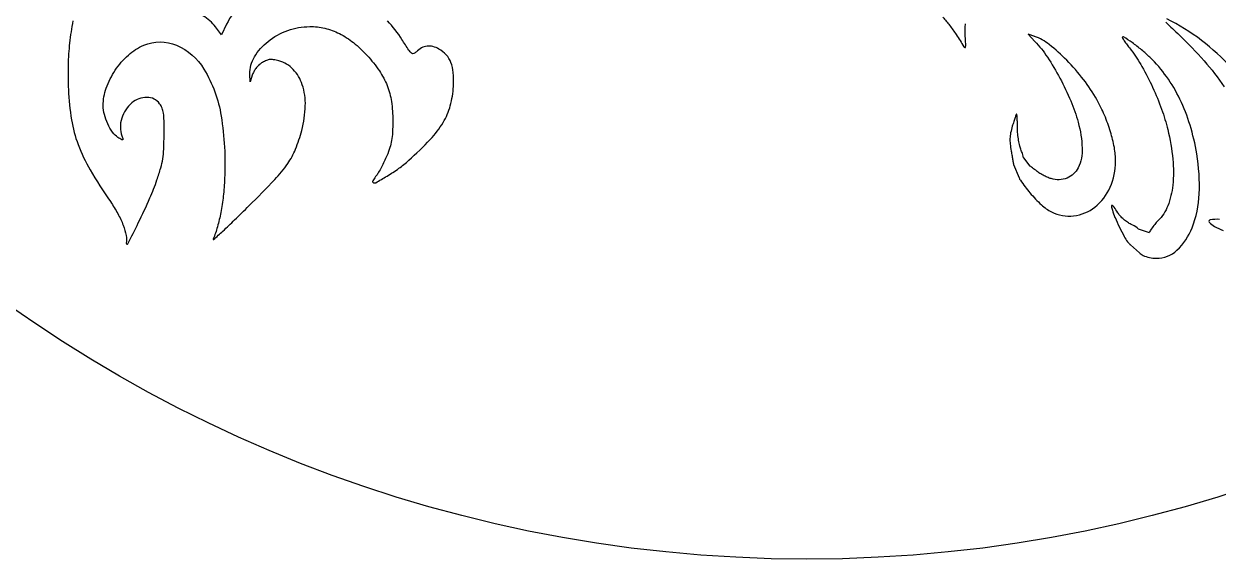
# Model space of a CAD drawing. Header units: millimetres. Extents: x 0 to 22, y 0 to 22.
# Drawn here: x 4.76 to 14.27, y 0 to 4.26 of the extents above; entities that cross this region are included whole.
import ezdxf

# ---------------------------------------------------------------- set-up
doc = ezdxf.new("R2010")
doc.units = ezdxf.units.MM
doc.header["$MEASUREMENT"] = 0

msp = doc.modelspace()

# ---------------------------------------------------------------- linework, layer by layer
at = {"color": 0, "linetype": 'ByBlock', "lineweight": -2}
for p, q in [((6.3375, 4.1782), (6.2905, 4.2398)), ((6.3776, 4.2614), (6.3375, 4.1782)), ((12.8135, 4.1643), (12.7609, 4.183)), ((12.7609, 4.183), (12.8153, 4.1251)), ((6.5645, 3.802), (6.5635, 3.8641)), ((6.5856, 3.863), (6.5645, 3.802)), ((12.645, 3.1445), (12.689, 3.0385)), ((12.7247, 3.1979), (12.7757, 3.1302)), ((13.6378, 2.6315), (13.7244, 2.6016)), ((13.5756, 2.5049), (13.6472, 2.4395))]:
    msp.add_line(p, q, dxfattribs=at)
msp.add_circle((11, 11), 11, dxfattribs=at)
for centre, radius, start, end in [((6.8393, 4.0389), 0.5125, 131.10496, 154.26791), ((7.1707, 3.886), 2.0557, 168.70676, 173.68957), ((6.0138, 4.0287), 0.3481, 37.3341, 59.64219), ((6.9034, 3.5872), 1.0314, 32.35325, 42.85875), ((13.0648, 2.7124), 1.7829, 52.82802, 63.331), ((29.0553, 20.1035), 21.9413, 226.15689, 226.55131), ((7.0874, 3.8953), 1.9719, 173.68957, 178.79241), ((9.3721, 3.9458), 2.8971, 3.15461, 4.32939), ((12.1327, 4.0979), 0.1323, 352.10236, 3.15462), ((12.6773, 3.7819), 0.406, 51.57429, 70.40367), ((11.9869, 2.9116), 1.5169, 44.51083, 51.57431), ((13.5184, 4.1554), 0.00701, 56.89145, 180.00001), ((13.5208, 4.1554), 0.00946, 179.99988, 214.58297), ((16.6121, 6.2866), 3.7642, 214.58305, 215.09435), ((12.4648, 2.5398), 1.9358, 54.44639, 56.89145), ((14.9008, 5.0841), 1.6726, 215.09439, 216.43876), ((15.9497, 5.8585), 2.9764, 216.43877, 217.31196), ((12.7837, 2.986), 1.3873, 50.54903, 54.44638), ((13.0963, 2.754), 1.7307, 42.08835, 52.82802), ((8.0162, 3.916), 0.1783, 118.60345, 135.00005), ((7.9897, 3.9645), 0.1231, 96.95506, 118.60349), ((7.9901, 3.9618), 0.1258, 75.58488, 96.95502), ((7.9736, 3.8979), 0.1918, 60.00245, 75.58485), ((7.947, 3.8518), 0.2451, 42.41341, 60.00252), ((7.9877, 3.8889), 0.19, 21.12804, 42.41343), ((12.262, 4.0901), 0.0146, 211.4014, 253.91478), ((12.2592, 4.0803), 0.00454, 253.91463, 352.10219), ((12.9654, 3.2067), 1.1015, 45.91551, 50.54896), ((12.9631, 3.2044), 1.1047, 35.39326, 45.91545), ((8.2171, 3.8714), 3.1019, 178.79241, 182.42672), ((6.7721, 3.7877), 0.2018, 140.45245, 149.55586), ((6.7728, 3.7872), 0.2027, 131.36761, 140.45248), ((6.7405, 3.8238), 0.1539, 120.19683, 131.36753), ((6.8145, 3.6966), 0.301, 113.09897, 120.19679), ((6.7312, 3.8919), 0.0888, 95.47633, 113.09893), ((6.7328, 3.875), 0.1057, 79.73902, 95.47631), ((6.6585, 3.4645), 0.5229, 74.92935, 79.73897), ((6.7309, 3.7333), 0.2445, 43.5984, 74.92932), ((6.6738, 3.6789), 0.3234, 18.18656, 43.59846), ((7.9027, 3.8561), 0.2811, 4.3153, 21.12797), ((11.8545, 2.7814), 1.7026, 37.61636, 44.51085), ((6.7275, 3.8139), 0.1501, 149.55578, 160.91967), ((7.2941, 3.8102), 0.8914, 357.20055, 4.31532), ((12.167, 3.0222), 1.308, 29.21529, 37.61636), ((12.8355, 3.1137), 1.2613, 25.86697, 35.39321), ((7.1137, 3.8247), 1.9975, 182.42663, 189.34884), ((6.5211, 3.6288), 0.4841, 358.05506, 18.18659), ((7.468, 3.8017), 0.7173, 344.67543, 357.20063), ((5.7993, 3.4297), 0.2695, 130.44886, 162.2448), ((5.744, 3.4945), 0.1844, 90.16885, 130.44886), ((5.7438, 3.5534), 0.1255, 36.53712, 90.16887), ((5.7152, 3.5322), 0.1612, 22.08729, 36.53713), ((12.1883, 3.0341), 1.2836, 23.01694, 29.21529), ((12.704, 3.0499), 1.4074, 16.87132, 25.86695), ((5.7067, 3.5287), 0.1703, 8.22219, 22.08732), ((5.4174, 3.4869), 0.4626, 0.86147, 8.22214), ((6.0981, 3.6431), 0.9074, 345.475, 358.05505), ((7.6522, 3.7512), 0.5263, 328.87821, 344.67549), ((14.663, 2.8066), 2.1279, 159.74095, 160.4906), ((12.6698, 3.5423), 0.00331, 89.99993, 159.74097), ((12.6698, 3.5431), 0.0025, 4.16307, 90.00004), ((10.1477, 3.3595), 2.5312, 3.47914, 4.16302), ((12.1614, 3.0227), 1.3128, 16.9225, 23.01687), ((6.1763, 3.6703), 1.0475, 189.34878, 200.57047), ((5.755, 3.4439), 0.2231, 162.24475, 198.87263), ((0.6911, 3.4159), 5.1894, 359.61056, 0.86143), ((7.425, 3.8883), 0.7917, 316.54132, 328.87823), ((13.305, 3.2545), 0.6971, 163.79046, 168.34396), ((14.3251, 2.958), 1.7595, 162.53179, 163.79045), ((13.5264, 3.2093), 0.9221, 160.49059, 162.53187), ((11.6452, 3.4506), 1.031, 1.4946, 3.47904), ((10.641, 3.4244), 2.0355, 0.30171, 1.4946), ((12.3121, 2.9311), 1.8169, 9.44312, 16.87133), ((2.7802, 3.4017), 3.1003, 357.49732, 359.61056), ((5.8178, 3.7157), 1.1968, 337.94676, 345.47501), ((5.8624, 5.3691), 2.9445, 311.89781, 316.54134), ((12.9041, 3.3381), 0.2877, 177.29732, 186.141), ((12.8984, 3.3384), 0.282, 168.34399, 177.29729), ((12.3085, 3.0675), 1.1591, 10.49397, 16.92247), ((6.4062, 3.7566), 1.2931, 200.5705, 210.43784), ((5.1902, 3.2963), 0.688, 351.03749, 357.49737), ((6.3874, 3.485), 0.5823, 325.04279, 337.94681), ((13.362, 3.3874), 0.7482, 186.14104, 190.47346), ((12.2289, 3.0525), 0.5191, 19.0305, 23.16611), ((12.8629, 3.1701), 0.5953, 359.90987, 10.49403), ((5.2716, 3.2835), 0.6056, 344.0249, 351.03754), ((5.9597, 3.784), 1.1042, 316.53973, 325.04288), ((7.1838, 3.8962), 0.9657, 305.85449, 311.8978), ((12.6242, 3.1889), 0.1009, 5.11183, 19.0304), ((12.942, 3.17), 0.5161, 336.29336, 359.90992), ((12.5886, 2.9771), 1.5366, 357.46847, 9.44315), ((8.886, 5.2137), 4.1693, 210.4379, 214.56252), ((3.9134, 3.6723), 2.0184, 341.1642, 344.02495), ((7.8487, 2.8384), 0.3529, 141.8114, 145.53278), ((6.4059, 5.1), 2.3999, 298.90349, 301.38201), ((6.9042, 4.2832), 1.4431, 301.38204, 305.85444), ((12.7556, 3.0772), 0.0567, 54.08263, 69.20271), ((12.4539, 2.6608), 0.5709, 49.9213, 54.08257), ((4.2245, 3.5662), 1.6896, 335.95513, 341.16426), ((-0.4795, 9.886), 9.9754, 314.85466, 316.53982), ((7.5452, 3.0058), 0.00476, 156.76362, 225.00004), ((7.6909, 2.9433), 0.1633, 151.42734, 156.76359), ((7.5561, 3.0167), 0.0202, 224.99998, 298.90344), ((7.7151, 2.9301), 0.1909, 145.53278, 151.42745), ((12.7938, 3.082), 0.1134, 202.5587, 214.17575), ((13.6711, 3.6777), 1.1739, 214.17572, 220.32621), ((13.0372, 3.1282), 0.4121, 308.33864, 336.29336), ((-0.4256, 5.6409), 6.7817, 334.10092, 335.9552), ((13.6178, 3.6325), 1.104, 220.32616, 227.176), ((13.2743, 2.9468), 0.8502, 338.81776, 357.46843), ((-2.8845, 12.3033), 13.3853, 314.17082, 314.8547), ((13.112, 3.0868), 0.3599, 227.17601, 242.97101), ((13.0878, 3.0392), 0.3066, 242.9711, 276.78389), ((13.0843, 3.0687), 0.3363, 276.78393, 308.33863), ((13.4293, 2.8141), 0.00448, 63.96525, 189.39911), ((13.6924, 2.8576), 0.2712, 189.39928, 196.43757), ((13.4146, 2.784), 0.0379, 33.97115, 63.9654), ((13.9407, 2.9309), 0.5301, 196.43764, 203.13018), ((12.3085, 2.0387), 1.3717, 31.71747, 33.97118), ((0.639, 5.124), 5.5982, 332.19606, 334.10098), ((2.4518, 6.8102), 5.7269, 312.88099, 314.17082), ((15.2188, 3.4768), 1.9198, 203.13026, 205.69883), ((13.4691, 2.4211), 0.2708, 53.75501, 65.25607), ((14.2139, 2.3148), 0.5673, 141.60715, 146.42043), ((13.9979, 2.4859), 0.2917, 133.68979, 141.60721), ((14.2131, 2.6922), 0.012, 97.1021, 219.66616), ((14.316, 2.7774), 0.1456, 219.66608, 241.22728), ((14.267, 2.2601), 0.4474, 87.54049, 97.10219), ((1.3267, 8.0218), 7.3803, 312.10428, 312.88098), ((15.3266, 3.5287), 2.0395, 205.69888, 208.05686), ((13.7533, 2.6901), 0.2567, 208.05692, 218.91367), ((13.5982, 2.5973), 0.0523, 40.80447, 53.75508), ((14.214, 2.3147), 0.5675, 146.42043, 149.62898), ((13.6157, 2.8145), 0.4842, 313.13621, 338.81769), ((14.4823, 3.0803), 0.4911, 241.22727, 249.94555), ((5.5853, 2.5157), 0.0063, 168.55885, 332.19614), ((6.2732, 2.5482), 0.00278, 157.09335, 312.10425), ((13.8295, 2.7517), 0.3547, 218.91366, 223.57643), ((13.5817, 2.5159), 0.0126, 223.5764, 240.95128), ((13.7167, 2.5105), 0.0993, 225.5805, 246.08176), ((13.7832, 2.6603), 0.2633, 246.08172, 257.86715), ((13.7844, 2.6659), 0.2689, 257.86704, 269.46571), ((13.7841, 2.6347), 0.2378, 269.46565, 313.13622)]:
    msp.add_arc(centre, radius, start, end, dxfattribs=at)
at = {"color": 0, "linetype": 'ByBlock', "lineweight": -2, "extrusion": (0, 0, -1)}
for centre, radius, start, end in [((-11.2655, 3.5888), 1.0947, 138.25075, 142.65236), ((-7.0493, 3.6944), 0.5489, 51.54442, 70.33988), ((-7.0462, 3.7031), 0.5397, 70.33986, 89.37478), ((-7.0457, 3.7488), 0.494, 89.37477, 103.4413), ((-7.0367, 3.7112), 0.5327, 103.44126, 116.7343), ((-6.9924, 3.6233), 0.6311, 116.73426, 128.84973), ((-11.0909, 3.4557), 1.3143, 142.65241, 146.60634), ((-12.7767, 4.2035), 0.5173, 355.67063, 6.75627), ((-5.8933, 3.6858), 0.4441, 47.9298, 66.72321), ((-5.8485, 3.79), 0.3307, 66.72321, 113.23876), ((-5.7914, 3.6571), 0.4753, 113.23876, 148.71866), ((-6.9907, 3.7682), 0.4547, 30.75812, 51.54445), ((-6.7677, 3.3442), 0.9894, 128.84968, 137.50044), ((-12.7603, 7.2973), 5.9017, 326.67804, 327.64679), ((-9.4409, 2.3679), 3.2906, 146.60638, 148.59862), ((-12.1237, 3.4756), 0.9488, 136.80004, 146.48047), ((-11.8641, 1.9553), 3.0566, 133.44869, 138.78792), ((-6.0312, 3.5331), 0.6499, 33.80115, 47.92978), ((-6.8224, 3.8683), 0.259, 359.0802, 30.75812), ((-6.6749, 3.2593), 1.1152, 137.50038, 145.54873), ((-7.923, 4.1172), 0.1127, 310.05025, 326.67804), ((-7.8619, 4.0445), 0.0178, 248.98038, 310.05028), ((-7.8458, 4.0864), 0.0627, 224.99998, 248.98043), ((-11.1928, 2.859), 2.0654, 146.48043, 151.89181), ((-12.6795, 3.3662), 1.1353, 142.68799, 150.56398), ((-5.3158, 3.3681), 1.0319, 148.71864, 170.98587), ((-11.7105, 2.8194), 2.2478, 150.564, 155.28817), ((-12.5585, 2.5634), 2.1336, 138.78786, 145.77807), ((-6.0249, 3.5372), 0.6423, 19.59439, 33.80111), ((-7.1093, 3.5573), 0.5884, 145.54872, 158.53681), ((-11.1073, 2.8134), 2.1623, 151.89181, 157.22737), ((-5.8138, 3.6124), 0.4182, 359.99996, 19.59444), ((-7.121, 3.5619), 0.5758, 158.53687, 171.69081), ((-11.6413, 2.7875), 2.3241, 155.28814, 159.96122), ((-6.6701, 3.496), 1.0315, 171.69089, 180.19197), ((-11.8198, 3.1125), 1.3896, 157.2274, 164.65858), ((-5.6721, 3.6124), 0.2766, 345.31257, 0.00003), ((-5.8364, 3.6555), 0.4464, 335.05132, 345.31255), ((-3.9244, 3.1474), 2.4407, 170.9859, 182.6895), ((-12.4324, 3.0761), 1.482, 159.96121, 166.50765), ((-5.8092, 3.6428), 0.4164, 324.54768, 335.05134), ((-5.4748, 3.5), 2.2268, 180.19198, 182.59258), ((-13.2261, 3.438), 0.5496, 354.7155, 359.6983), ((-12.273, 3.2368), 0.9196, 164.65856, 177.68275), ((-5.6015, 3.4949), 0.1614, 303.23378, 324.5478), ((-6.5887, 5.0017), 1.9628, 302.17756, 303.23386), ((-5.5475, 3.3469), 0.00767, 249.0992, 302.17764), ((-4.7675, 3.1063), 0.8205, 161.12745, 163.12014), ((-5.5489, 3.3434), 0.00397, 163.12013, 249.0992), ((-7.3017, 3.4012), 0.3964, 189.58072, 197.94104), ((-7.1715, 3.4232), 0.5284, 182.59256, 189.58071), ((-13.3789, 3.4521), 0.703, 350.57255, 354.7155), ((-13.312, 3.441), 0.6353, 346.31774, 350.5725), ((-12.1253, 3.0024), 1.7978, 166.50769, 174.1401), ((-6.8959, 3.5326), 0.8229, 197.94104, 202.78204), ((-1.998, 1.2866), 10.8084, 169.52656, 169.73787), ((-12.9055, 3.3421), 0.2169, 336.83384, 346.31775), ((-12.862, 3.2606), 0.3301, 177.68266, 205.65115), ((-6.5412, 3.688), 1.2102, 205.43519, 207.87681), ((-6.6558, 3.6335), 1.0833, 202.78207, 205.4352), ((-6.6653, 2.1316), 6.0652, 169.73792, 170.06359), ((4.0578, 0.2531), 16.9515, 170.06361, 170.16468), ((-12.6202, 3.1445), 0.0248, 170.16479, 180.0001), ((-12.9287, 3.0848), 0.9901, 174.14009, 186.06883), ((-7.3954, 3.1949), 0.2238, 210.33277, 218.18861), ((-6.6622, 3.6239), 1.0733, 207.87678, 210.33285), ((-12.9865, 3.2936), 0.2561, 302.86157, 310.07868), ((-13.116, 3.4942), 0.495, 298.4533, 302.86155), ((-13.1153, 3.4929), 0.4934, 294.04154, 298.45323), ((-13.0124, 3.1884), 0.1633, 205.6511, 248.93442), ((-4.0306, 3.1424), 2.3343, 182.68947, 186.18126), ((-13.0157, 3.2695), 0.2488, 286.67857, 294.04152), ((-13.0006, 3.2191), 0.1962, 248.93446, 286.67856), ((-13.2443, 3.0513), 0.6728, 186.06884, 200.65541), ((-4.7263, 3.067), 1.6345, 186.1812, 190.74203), ((-4.5384, 2.2187), 1.1101, 145.4374, 151.26931), ((-5.0178, 3.0117), 1.3379, 190.74204, 195.77707), ((-13.6207, 2.8497), 0.1708, 317.4518, 328.28249), ((-13.578, 2.9255), 0.3162, 200.65541, 226.31019), ((-4.857, 2.3934), 0.7468, 151.26923, 159.11843), ((-13.7424, 2.9614), 0.3361, 310.92341, 317.45175), ((-13.7468, 2.9665), 0.3428, 304.43695, 310.92339), ((-13.6663, 2.8491), 0.2005, 294.74393, 304.43694), ((-5.044, 2.4647), 0.5467, 159.11843, 168.06028), ((-5.4319, 2.5467), 0.1502, 168.06026, 191.4412), ((-5.496, 2.8766), 0.841, 195.77708, 202.90673)]:
    msp.add_arc(centre, radius, start, end, dxfattribs=at)

doc.saveas('drawing.dxf')
